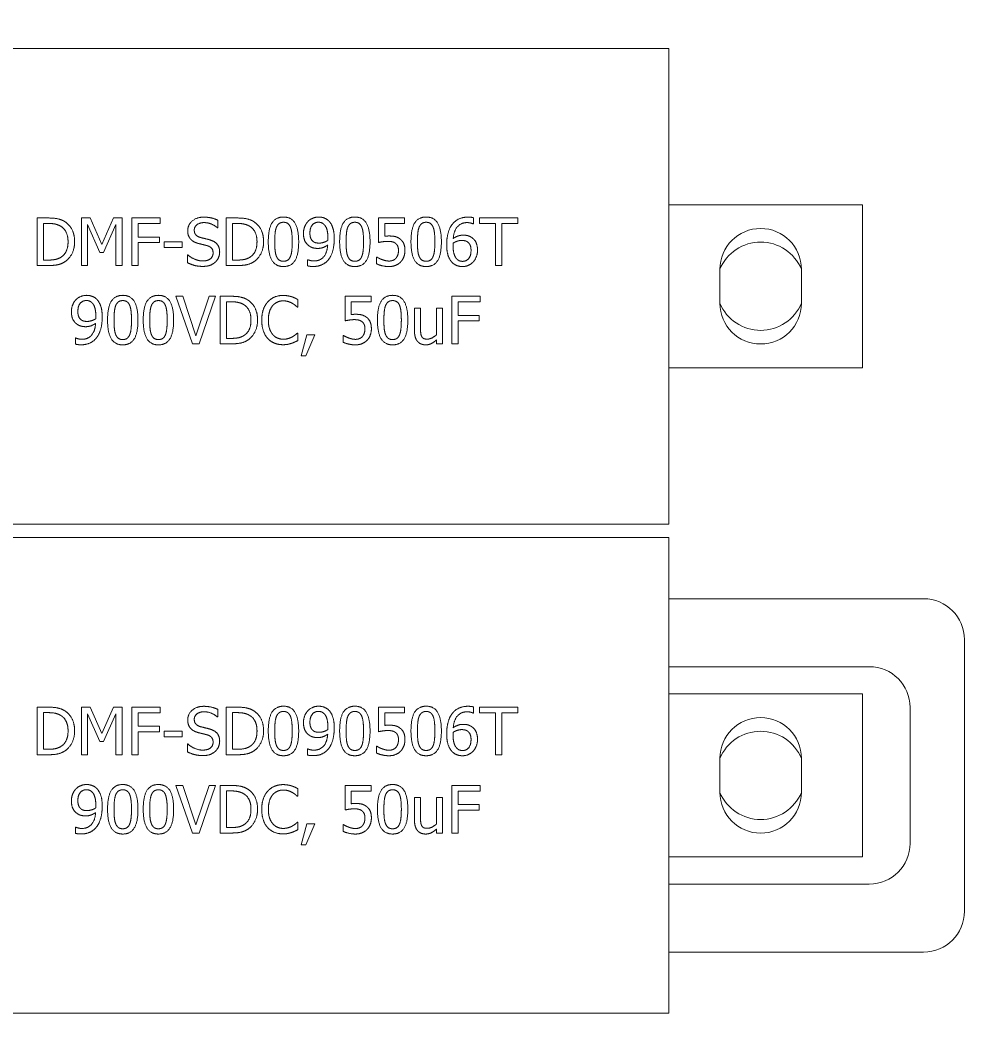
# Model space of a CAD drawing. Header units: millimetres. Extents: x 0 to 5940, y 0 to 4200.
# Drawn here: x 3413.1 to 3483.2, y 3011.5 to 3085.1 of the extents above; entities that cross this region are included whole.
import ezdxf

# ---------------------------------------------------------------- set-up
doc = ezdxf.new("R2010")
doc.units = ezdxf.units.MM
doc.header["$LTSCALE"] = 10
doc.layers.add('가시적인 것(ISO)', color=3, linetype='Continuous', lineweight=5, true_color=0x00ff00)
doc.layers.add('해치(ISO)', color=7, linetype='Continuous', lineweight=5)

msp = doc.modelspace()

# ---------------------------------------------------------------- hatches: boundary and pattern name
at = {"layer": '해치(ISO)'}
h = msp.add_hatch(dxfattribs=at)
h.set_pattern_fill('ANSI31', color=256, scale=254, angle=75.00018, style=0)
h.set_pattern_definition([(120.0002, (0, 0), (-27.49626, -15.87508), [])])
edge = h.paths.add_edge_path()
edge.add_line((3698.305, 3517.714), (3725.805, 3517.714))
edge.add_ellipse((3725.805, 3513.214), major_axis=(0, 4.5), ratio=1, start_angle=270, end_angle=360, ccw=False)
edge.add_line((3730.305, 3513.214), (3730.305, 3485.714))
edge.add_ellipse((3733.305, 3485.714), major_axis=(-3, 0), ratio=1, start_angle=0, end_angle=90)
edge.add_line((3733.305, 3482.714), (3735.305, 3482.714))
edge.add_line((3735.305, 3482.714), (3735.305, 3522.714))
edge.add_line((3735.305, 3522.714), (3695.305, 3522.714))
edge.add_line((3695.305, 3522.714), (3695.305, 3520.714))
edge.add_ellipse((3698.305, 3520.714), major_axis=(-3, 0), ratio=1, start_angle=0, end_angle=90)
edge = h.paths.add_edge_path()
edge.add_line((2939.905, 3482.714), (2941.905, 3482.714))
edge.add_ellipse((2941.905, 3485.714), major_axis=(0, -3), ratio=1, start_angle=0, end_angle=90)
edge.add_line((2944.905, 3485.714), (2944.905, 3513.214))
edge.add_ellipse((2949.405, 3513.214), major_axis=(-4.5, 0), ratio=1, start_angle=270, end_angle=360, ccw=False)
edge.add_line((2949.405, 3517.714), (2976.905, 3517.714))
edge.add_ellipse((2976.905, 3520.714), major_axis=(0, -3), ratio=1, start_angle=0, end_angle=90)
edge.add_line((2979.905, 3520.714), (2979.905, 3522.714))
edge.add_line((2979.905, 3522.714), (2939.905, 3522.714))
edge.add_line((2939.905, 3522.714), (2939.905, 3482.714))
edge = h.paths.add_edge_path()
edge.add_line((2939.905, 2817.314), (2939.905, 2777.314))
edge.add_line((2939.905, 2777.314), (2979.905, 2777.314))
edge.add_line((2979.905, 2777.314), (2979.905, 2779.314))
edge.add_ellipse((2976.905, 2779.314), major_axis=(3, 0), ratio=1, start_angle=0, end_angle=90)
edge.add_line((2976.905, 2782.314), (2949.143, 2782.314))
edge.add_ellipse((2949.143, 2786.814), major_axis=(0, -4.5), ratio=1, start_angle=269.50889, end_angle=360, ccw=False)
edge.add_line((2944.644, 2786.853), (2944.879, 2814.289))
edge.add_ellipse((2941.879, 2814.314), major_axis=(3, -0.026), ratio=1, start_angle=0, end_angle=90.49111)
edge.add_line((2941.879, 2817.314), (2939.905, 2817.314))
edge = h.paths.add_edge_path()
edge.add_line((3730.331, 2814.289), (3730.566, 2786.853))
edge.add_ellipse((3726.066, 2786.814), major_axis=(4.5, 0.039), ratio=1, start_angle=269.50889, end_angle=360, ccw=False)
edge.add_line((3726.066, 2782.314), (3698.305, 2782.314))
edge.add_ellipse((3698.305, 2779.314), major_axis=(0, 3), ratio=1, start_angle=0, end_angle=90)
edge.add_line((3695.305, 2779.314), (3695.305, 2777.314))
edge.add_line((3695.305, 2777.314), (3735.305, 2777.314))
edge.add_line((3735.305, 2777.314), (3735.305, 2817.314))
edge.add_line((3735.305, 2817.314), (3733.331, 2817.314))
edge.add_ellipse((3733.331, 2814.314), major_axis=(0, 3), ratio=1, start_angle=0, end_angle=90.49111)

# ---------------------------------------------------------------- linework, layer by layer
at = {"layer": '가시적인 것(ISO)'}
for p, q in [((3460.855, 3083.014), (3403.355, 3083.014)), ((3460.855, 3048.014), (3460.855, 3083.014)), ((3460.855, 3071.514), (3475.105, 3071.514)), ((3475.105, 3059.514), (3475.105, 3071.514)), ((3414.336, 3070.536), (3415.133, 3070.536)), ((3414.336, 3067.036), (3414.336, 3070.536)), ((3417.601, 3070.536), (3418.236, 3070.536)), ((3417.601, 3067.036), (3417.601, 3070.536)), ((3418.236, 3070.536), (3419.11, 3068.588)), ((3419.11, 3068.588), (3419.955, 3070.536)), ((3419.955, 3070.536), (3420.601, 3070.536)), ((3420.601, 3070.536), (3420.601, 3067.036)), ((3421.311, 3070.536), (3423.404, 3070.536)), ((3421.311, 3067.036), (3421.311, 3070.536)), ((3423.404, 3070.536), (3423.404, 3070.122)), ((3427.638, 3070.372), (3427.638, 3069.816)), ((3428.248, 3070.536), (3429.045, 3070.536)), ((3428.248, 3067.036), (3428.248, 3070.536)), ((3439.474, 3070.536), (3441.394, 3070.536)), ((3439.474, 3068.732), (3439.474, 3070.536)), ((3441.394, 3070.536), (3441.394, 3070.125)), ((3446.454, 3070.553), (3446.454, 3070.102)), ((3446.914, 3070.536), (3449.727, 3070.536)), ((3446.914, 3070.122), (3446.914, 3070.536)), ((3449.727, 3070.536), (3449.727, 3070.122)), ((3415.156, 3070.133), (3414.801, 3070.133)), ((3414.801, 3070.133), (3414.801, 3067.439)), ((3418.035, 3070.051), (3418.035, 3067.036)), ((3418.939, 3068.001), (3418.035, 3070.051)), ((3420.136, 3070.051), (3419.223, 3068.001)), ((3420.136, 3067.036), (3420.136, 3070.051)), ((3421.776, 3070.122), (3421.776, 3069.135)), ((3423.404, 3070.122), (3421.776, 3070.122)), ((3427.638, 3069.816), (3427.604, 3069.816)), ((3429.068, 3070.133), (3428.713, 3070.133)), ((3428.713, 3070.133), (3428.713, 3067.439)), ((3439.925, 3070.125), (3439.925, 3069.192)), ((3441.394, 3070.125), (3439.925, 3070.125)), ((3446.454, 3070.102), (3446.435, 3070.102)), ((3448.088, 3070.122), (3446.914, 3070.122)), ((3448.088, 3067.036), (3448.088, 3070.122)), ((3448.553, 3070.122), (3448.553, 3067.036)), ((3449.727, 3070.122), (3448.553, 3070.122)), ((3421.776, 3069.135), (3423.336, 3069.135)), ((3423.336, 3069.135), (3423.336, 3068.721)), ((3421.776, 3068.721), (3421.776, 3067.036)), ((3423.336, 3068.721), (3421.776, 3068.721)), ((3423.679, 3068.78), (3425.003, 3068.78)), ((3423.679, 3068.355), (3423.679, 3068.78)), ((3425.003, 3068.355), (3423.679, 3068.355)), ((3425.003, 3068.78), (3425.003, 3068.355)), ((3414.801, 3067.439), (3415.156, 3067.439)), ((3419.223, 3068.001), (3418.939, 3068.001)), ((3425.395, 3067.83), (3425.429, 3067.83)), ((3425.395, 3067.246), (3425.395, 3067.83)), ((3428.713, 3067.439), (3429.068, 3067.439)), ((3434.247, 3067.467), (3434.27, 3067.467)), ((3434.247, 3067.016), (3434.247, 3067.467)), ((3439.33, 3067.657), (3439.364, 3067.657)), ((3439.33, 3067.161), (3439.33, 3067.657)), ((3415.142, 3067.036), (3414.336, 3067.036)), ((3418.035, 3067.036), (3417.601, 3067.036)), ((3420.601, 3067.036), (3420.136, 3067.036)), ((3421.776, 3067.036), (3421.311, 3067.036)), ((3429.054, 3067.036), (3428.248, 3067.036)), ((3448.553, 3067.036), (3448.088, 3067.036)), ((3464.605, 3064.264), (3464.605, 3066.764)), ((3470.605, 3066.764), (3470.605, 3064.264)), ((3424.558, 3064.774), (3425.057, 3064.774)), ((3425.764, 3061.274), (3424.558, 3064.774)), ((3425.057, 3064.774), (3426.027, 3061.866)), ((3426.027, 3061.866), (3426.997, 3064.774)), ((3427.471, 3064.774), (3426.266, 3061.274)), ((3426.997, 3064.774), (3427.471, 3064.774)), ((3427.806, 3064.774), (3428.603, 3064.774)), ((3427.806, 3061.274), (3427.806, 3064.774)), ((3428.625, 3064.371), (3428.271, 3064.371)), ((3428.271, 3064.371), (3428.271, 3061.676)), ((3433.526, 3064.541), (3433.526, 3063.979)), ((3437.004, 3064.774), (3438.924, 3064.774)), ((3437.004, 3062.97), (3437.004, 3064.774)), ((3438.924, 3064.774), (3438.924, 3064.362)), ((3444.858, 3064.774), (3446.951, 3064.774)), ((3444.858, 3061.274), (3444.858, 3064.774)), ((3446.951, 3064.774), (3446.951, 3064.359)), ((3433.526, 3063.979), (3433.49, 3063.979)), ((3437.455, 3064.362), (3437.455, 3063.429)), ((3438.924, 3064.362), (3437.455, 3064.362)), ((3442.12, 3063.9), (3442.563, 3063.9)), ((3442.12, 3062.195), (3442.12, 3063.9)), ((3442.563, 3063.9), (3442.563, 3062.402)), ((3443.74, 3063.9), (3444.182, 3063.9)), ((3443.74, 3061.937), (3443.74, 3063.9)), ((3444.182, 3063.9), (3444.182, 3061.274)), ((3445.323, 3064.359), (3445.323, 3063.372)), ((3446.951, 3064.359), (3445.323, 3064.359)), ((3445.323, 3063.372), (3446.883, 3063.372)), ((3445.323, 3062.958), (3445.323, 3061.274)), ((3446.883, 3062.958), (3445.323, 3062.958)), ((3446.883, 3063.372), (3446.883, 3062.958)), ((3417.161, 3061.705), (3417.184, 3061.705)), ((3417.161, 3061.254), (3417.161, 3061.705)), ((3428.271, 3061.676), (3428.625, 3061.676)), ((3433.492, 3062.068), (3433.526, 3062.068)), ((3433.526, 3062.068), (3433.526, 3061.512)), ((3433.779, 3060.403), (3434.193, 3061.943)), ((3434.78, 3061.943), (3434.122, 3060.403)), ((3434.193, 3061.943), (3434.78, 3061.943)), ((3436.859, 3061.895), (3436.893, 3061.895)), ((3436.859, 3061.398), (3436.859, 3061.895)), ((3443.74, 3061.274), (3443.74, 3061.563)), ((3426.266, 3061.274), (3425.764, 3061.274)), ((3428.611, 3061.274), (3427.806, 3061.274)), ((3444.182, 3061.274), (3443.74, 3061.274)), ((3445.323, 3061.274), (3444.858, 3061.274)), ((3434.122, 3060.403), (3433.779, 3060.403)), ((3475.105, 3059.514), (3460.855, 3059.514)), ((3403.355, 3048.014), (3460.855, 3048.014)), ((3460.855, 3047.014), (3403.355, 3047.014)), ((3460.855, 3012.014), (3460.855, 3047.014)), ((3460.855, 3042.514), (3479.605, 3042.514)), ((3482.605, 3039.514), (3482.605, 3019.514)), ((3460.855, 3037.514), (3475.605, 3037.514)), ((3460.855, 3035.514), (3475.105, 3035.514)), ((3475.105, 3023.514), (3475.105, 3035.514)), ((3414.336, 3034.536), (3415.133, 3034.536)), ((3414.336, 3031.036), (3414.336, 3034.536)), ((3417.601, 3034.536), (3418.236, 3034.536)), ((3417.601, 3031.036), (3417.601, 3034.536)), ((3418.236, 3034.536), (3419.11, 3032.588)), ((3419.11, 3032.588), (3419.955, 3034.536)), ((3419.955, 3034.536), (3420.601, 3034.536)), ((3420.601, 3034.536), (3420.601, 3031.036)), ((3421.311, 3034.536), (3423.404, 3034.536)), ((3421.311, 3031.036), (3421.311, 3034.536)), ((3423.404, 3034.536), (3423.404, 3034.122)), ((3427.638, 3034.372), (3427.638, 3033.816)), ((3428.248, 3034.536), (3429.045, 3034.536)), ((3428.248, 3031.036), (3428.248, 3034.536)), ((3439.474, 3034.536), (3441.394, 3034.536)), ((3439.474, 3032.732), (3439.474, 3034.536)), ((3441.394, 3034.536), (3441.394, 3034.125)), ((3446.454, 3034.553), (3446.454, 3034.102)), ((3446.914, 3034.536), (3449.727, 3034.536)), ((3446.914, 3034.122), (3446.914, 3034.536)), ((3449.727, 3034.536), (3449.727, 3034.122)), ((3478.605, 3034.514), (3478.605, 3024.514)), ((3415.156, 3034.133), (3414.801, 3034.133)), ((3414.801, 3034.133), (3414.801, 3031.439)), ((3418.035, 3034.051), (3418.035, 3031.036)), ((3418.939, 3032.001), (3418.035, 3034.051)), ((3420.136, 3034.051), (3419.223, 3032.001)), ((3420.136, 3031.036), (3420.136, 3034.051)), ((3421.776, 3034.122), (3421.776, 3033.135)), ((3423.404, 3034.122), (3421.776, 3034.122)), ((3427.638, 3033.816), (3427.604, 3033.816)), ((3429.068, 3034.133), (3428.713, 3034.133)), ((3428.713, 3034.133), (3428.713, 3031.439)), ((3439.925, 3034.125), (3439.925, 3033.192)), ((3441.394, 3034.125), (3439.925, 3034.125)), ((3446.454, 3034.102), (3446.435, 3034.102)), ((3448.088, 3034.122), (3446.914, 3034.122)), ((3448.088, 3031.036), (3448.088, 3034.122)), ((3448.553, 3034.122), (3448.553, 3031.036)), ((3449.727, 3034.122), (3448.553, 3034.122)), ((3421.776, 3033.135), (3423.336, 3033.135)), ((3423.336, 3033.135), (3423.336, 3032.721)), ((3423.679, 3032.78), (3425.003, 3032.78)), ((3423.679, 3032.355), (3423.679, 3032.78)), ((3425.003, 3032.78), (3425.003, 3032.355)), ((3419.223, 3032.001), (3418.939, 3032.001)), ((3421.776, 3032.721), (3421.776, 3031.036)), ((3423.336, 3032.721), (3421.776, 3032.721)), ((3425.003, 3032.355), (3423.679, 3032.355)), ((3414.801, 3031.439), (3415.156, 3031.439)), ((3425.395, 3031.83), (3425.429, 3031.83)), ((3425.395, 3031.246), (3425.395, 3031.83)), ((3428.713, 3031.439), (3429.068, 3031.439)), ((3434.247, 3031.467), (3434.27, 3031.467)), ((3434.247, 3031.016), (3434.247, 3031.467)), ((3439.33, 3031.657), (3439.364, 3031.657)), ((3439.33, 3031.161), (3439.33, 3031.657)), ((3415.142, 3031.036), (3414.336, 3031.036)), ((3418.035, 3031.036), (3417.601, 3031.036)), ((3420.601, 3031.036), (3420.136, 3031.036)), ((3421.776, 3031.036), (3421.311, 3031.036)), ((3429.054, 3031.036), (3428.248, 3031.036)), ((3448.553, 3031.036), (3448.088, 3031.036)), ((3464.605, 3028.264), (3464.605, 3030.764)), ((3470.605, 3030.764), (3470.605, 3028.264)), ((3424.558, 3028.774), (3425.057, 3028.774)), ((3425.764, 3025.274), (3424.558, 3028.774)), ((3425.057, 3028.774), (3426.027, 3025.866)), ((3426.027, 3025.866), (3426.997, 3028.774)), ((3427.471, 3028.774), (3426.266, 3025.274)), ((3426.997, 3028.774), (3427.471, 3028.774)), ((3427.806, 3028.774), (3428.603, 3028.774)), ((3427.806, 3025.274), (3427.806, 3028.774)), ((3428.625, 3028.371), (3428.271, 3028.371)), ((3428.271, 3028.371), (3428.271, 3025.676)), ((3433.526, 3028.541), (3433.526, 3027.979)), ((3437.004, 3028.774), (3438.924, 3028.774)), ((3437.004, 3026.97), (3437.004, 3028.774)), ((3437.455, 3028.362), (3437.455, 3027.429)), ((3438.924, 3028.362), (3437.455, 3028.362)), ((3438.924, 3028.774), (3438.924, 3028.362)), ((3444.858, 3028.774), (3446.951, 3028.774)), ((3444.858, 3025.274), (3444.858, 3028.774)), ((3445.323, 3028.359), (3445.323, 3027.372)), ((3446.951, 3028.359), (3445.323, 3028.359)), ((3446.951, 3028.774), (3446.951, 3028.359)), ((3433.526, 3027.979), (3433.49, 3027.979)), ((3442.12, 3027.9), (3442.563, 3027.9)), ((3442.12, 3026.195), (3442.12, 3027.9)), ((3442.563, 3027.9), (3442.563, 3026.402)), ((3443.74, 3027.9), (3444.182, 3027.9)), ((3443.74, 3025.937), (3443.74, 3027.9)), ((3444.182, 3027.9), (3444.182, 3025.274)), ((3445.323, 3027.372), (3446.883, 3027.372)), ((3445.323, 3026.958), (3445.323, 3025.274)), ((3446.883, 3026.958), (3445.323, 3026.958)), ((3446.883, 3027.372), (3446.883, 3026.958)), ((3417.161, 3025.705), (3417.184, 3025.705)), ((3417.161, 3025.254), (3417.161, 3025.705)), ((3428.271, 3025.676), (3428.625, 3025.676)), ((3433.492, 3026.068), (3433.526, 3026.068)), ((3433.526, 3026.068), (3433.526, 3025.512)), ((3433.779, 3024.403), (3434.193, 3025.943)), ((3434.78, 3025.943), (3434.122, 3024.403)), ((3434.193, 3025.943), (3434.78, 3025.943)), ((3436.859, 3025.895), (3436.893, 3025.895)), ((3436.859, 3025.398), (3436.859, 3025.895)), ((3443.74, 3025.274), (3443.74, 3025.563)), ((3426.266, 3025.274), (3425.764, 3025.274)), ((3428.611, 3025.274), (3427.806, 3025.274)), ((3444.182, 3025.274), (3443.74, 3025.274)), ((3445.323, 3025.274), (3444.858, 3025.274)), ((3434.122, 3024.403), (3433.779, 3024.403)), ((3475.105, 3023.514), (3460.855, 3023.514)), ((3475.605, 3021.514), (3460.855, 3021.514)), ((3479.605, 3016.514), (3460.855, 3016.514)), ((3403.355, 3012.014), (3460.855, 3012.014))]:
    msp.add_line(p, q, dxfattribs=at)
for centre, radius, start, end in [((3467.605, 3066.764), 3, 0, 180), ((3467.605, 3065.514), 3.25, 22.61986, 157.38014), ((3467.605, 3065.514), 3.25, 202.61986, 337.38014), ((3467.605, 3064.264), 3, 180, 0), ((3479.605, 3039.514), 3, 0, 90), ((3475.605, 3034.514), 3, 0, 90), ((3467.605, 3030.764), 3, 0, 180), ((3467.605, 3029.514), 3.25, 22.61986, 157.38014), ((3467.605, 3029.514), 3.25, 202.61986, 337.38014), ((3467.605, 3028.264), 3, 180, 0), ((3475.605, 3024.514), 3, 270, 0), ((3479.605, 3019.514), 3, 270, 0)]:
    msp.add_arc(centre, radius, start, end, dxfattribs=at)
for points in [[(3415.133, 3070.536), (3415.627, 3070.536), (3416.188, 3070.389), (3416.387, 3070.258)], [(3416.387, 3070.258), (3416.724, 3070.034), (3417.096, 3069.294), (3417.096, 3068.783)], [(3425.42, 3069.597), (3425.42, 3070.023), (3426.084, 3070.599), (3426.597, 3070.599)], [(3426.597, 3070.599), (3426.892, 3070.599), (3427.414, 3070.482), (3427.638, 3070.372)], [(3429.045, 3070.536), (3429.539, 3070.536), (3430.1, 3070.389), (3430.299, 3070.258)], [(3430.299, 3070.258), (3430.636, 3070.034), (3431.008, 3069.294), (3431.008, 3068.783)], [(3431.354, 3068.783), (3431.354, 3069.731), (3431.901, 3070.607), (3432.474, 3070.607)], [(3432.474, 3070.607), (3433.05, 3070.607), (3433.592, 3069.699), (3433.592, 3068.786)], [(3433.943, 3069.399), (3433.943, 3069.668), (3434.119, 3070.116), (3434.272, 3070.278)], [(3434.272, 3070.278), (3434.417, 3070.434), (3434.84, 3070.607), (3435.055, 3070.607)], [(3435.055, 3070.607), (3435.296, 3070.607), (3435.688, 3070.445), (3435.832, 3070.292)], [(3435.832, 3070.292), (3436.014, 3070.099), (3436.212, 3069.475), (3436.212, 3068.996)], [(3436.607, 3068.783), (3436.607, 3069.731), (3437.154, 3070.607), (3437.727, 3070.607)], [(3437.727, 3070.607), (3438.303, 3070.607), (3438.845, 3069.699), (3438.845, 3068.786)], [(3441.86, 3068.783), (3441.86, 3069.731), (3442.407, 3070.607), (3442.98, 3070.607)], [(3442.98, 3070.607), (3443.556, 3070.607), (3444.097, 3069.699), (3444.097, 3068.786)], [(3444.872, 3070.037), (3445.062, 3070.304), (3445.663, 3070.601), (3446.057, 3070.601)], [(3446.057, 3070.601), (3446.174, 3070.601), (3446.378, 3070.579), (3446.454, 3070.553)], [(3416.08, 3069.924), (3415.893, 3070.034), (3415.471, 3070.133), (3415.156, 3070.133)], [(3416.611, 3068.789), (3416.611, 3069.192), (3416.344, 3069.762), (3416.08, 3069.924)], [(3425.647, 3068.965), (3425.539, 3069.081), (3425.42, 3069.393), (3425.42, 3069.597)], [(3426.629, 3070.196), (3426.305, 3070.196), (3425.905, 3069.892), (3425.905, 3069.646)], [(3425.905, 3069.646), (3425.905, 3069.424), (3426.141, 3069.161), (3426.362, 3069.101)], [(3427.604, 3069.816), (3427.437, 3069.969), (3426.915, 3070.196), (3426.629, 3070.196)], [(3429.992, 3069.924), (3429.805, 3070.034), (3429.383, 3070.133), (3429.068, 3070.133)], [(3430.523, 3068.789), (3430.523, 3069.192), (3430.256, 3069.762), (3429.992, 3069.924)], [(3431.952, 3069.85), (3431.881, 3069.671), (3431.83, 3069.127), (3431.83, 3068.783)], [(3432.474, 3070.219), (3432.279, 3070.219), (3432.026, 3070.034), (3431.952, 3069.85)], [(3432.988, 3069.855), (3432.917, 3070.034), (3432.67, 3070.219), (3432.474, 3070.219)], [(3433.115, 3068.786), (3433.115, 3069.146), (3433.058, 3069.677), (3432.988, 3069.855)], [(3435.052, 3070.224), (3434.763, 3070.224), (3434.42, 3069.81), (3434.42, 3069.419)], [(3435.492, 3070.026), (3435.39, 3070.139), (3435.177, 3070.224), (3435.052, 3070.224)], [(3435.739, 3069.101), (3435.739, 3069.456), (3435.608, 3069.904), (3435.492, 3070.026)], [(3437.205, 3069.85), (3437.134, 3069.671), (3437.083, 3069.127), (3437.083, 3068.783)], [(3437.727, 3070.219), (3437.531, 3070.219), (3437.279, 3070.034), (3437.205, 3069.85)], [(3438.24, 3069.855), (3438.17, 3070.034), (3437.923, 3070.219), (3437.727, 3070.219)], [(3438.368, 3068.786), (3438.368, 3069.146), (3438.311, 3069.677), (3438.24, 3069.855)], [(3442.458, 3069.85), (3442.387, 3069.671), (3442.336, 3069.127), (3442.336, 3068.783)], [(3442.98, 3070.219), (3442.784, 3070.219), (3442.532, 3070.034), (3442.458, 3069.85)], [(3443.493, 3069.855), (3443.422, 3070.034), (3443.176, 3070.219), (3442.98, 3070.219)], [(3443.621, 3068.786), (3443.621, 3069.146), (3443.564, 3069.677), (3443.493, 3069.855)], [(3444.489, 3068.573), (3444.489, 3069.03), (3444.676, 3069.765), (3444.872, 3070.037)], [(3445.995, 3070.196), (3445.558, 3070.196), (3445.022, 3069.606), (3444.971, 3069.027)], [(3446.435, 3070.102), (3446.369, 3070.136), (3446.131, 3070.196), (3445.995, 3070.196)], [(3416.123, 3067.671), (3416.367, 3067.836), (3416.611, 3068.381), (3416.611, 3068.789)], [(3417.096, 3068.783), (3417.096, 3068.304), (3416.707, 3067.533), (3416.381, 3067.317)], [(3426.226, 3068.656), (3426.044, 3068.704), (3425.758, 3068.849), (3425.647, 3068.965)], [(3426.362, 3069.101), (3426.509, 3069.061), (3426.938, 3068.959), (3427.08, 3068.917)], [(3427.08, 3068.917), (3427.44, 3068.806), (3427.774, 3068.361), (3427.774, 3068.035)], [(3430.035, 3067.671), (3430.279, 3067.836), (3430.523, 3068.381), (3430.523, 3068.789)], [(3431.008, 3068.783), (3431.008, 3068.304), (3430.619, 3067.533), (3430.293, 3067.317)], [(3432.474, 3066.962), (3431.896, 3066.962), (3431.354, 3067.862), (3431.354, 3068.783)], [(3431.83, 3068.783), (3431.83, 3068.415), (3431.876, 3067.921), (3431.949, 3067.728)], [(3433.592, 3068.786), (3433.592, 3067.845), (3433.044, 3066.962), (3432.474, 3066.962)], [(3432.99, 3067.72), (3433.058, 3067.893), (3433.115, 3068.426), (3433.115, 3068.786)], [(3434.323, 3068.505), (3434.136, 3068.65), (3433.943, 3069.09), (3433.943, 3069.399)], [(3434.42, 3069.419), (3434.42, 3069.197), (3434.533, 3068.911), (3434.658, 3068.809)], [(3434.658, 3068.809), (3434.749, 3068.735), (3434.973, 3068.687), (3435.103, 3068.687)], [(3435.103, 3068.687), (3435.254, 3068.687), (3435.6, 3068.792), (3435.73, 3068.88)], [(3435.73, 3068.88), (3435.733, 3068.914), (3435.739, 3069.03), (3435.739, 3069.101)], [(3436.212, 3068.996), (3436.212, 3068.562), (3436.017, 3067.785), (3435.827, 3067.527)], [(3437.727, 3066.962), (3437.148, 3066.962), (3436.607, 3067.862), (3436.607, 3068.783)], [(3437.083, 3068.783), (3437.083, 3068.415), (3437.129, 3067.921), (3437.202, 3067.728)], [(3438.845, 3068.786), (3438.845, 3067.845), (3438.297, 3066.962), (3437.727, 3066.962)], [(3438.243, 3067.72), (3438.311, 3067.893), (3438.368, 3068.426), (3438.368, 3068.786)], [(3440.166, 3068.817), (3439.973, 3068.817), (3439.59, 3068.758), (3439.474, 3068.732)], [(3439.925, 3069.192), (3440.01, 3069.203), (3440.175, 3069.212), (3440.243, 3069.212)], [(3440.739, 3068.656), (3440.64, 3068.744), (3440.345, 3068.817), (3440.166, 3068.817)], [(3440.243, 3069.212), (3440.512, 3069.212), (3440.884, 3069.124), (3441.054, 3068.993)], [(3441.054, 3068.993), (3441.227, 3068.863), (3441.414, 3068.466), (3441.414, 3068.148)], [(3442.98, 3066.962), (3442.401, 3066.962), (3441.86, 3067.862), (3441.86, 3068.783)], [(3442.336, 3068.783), (3442.336, 3068.415), (3442.381, 3067.921), (3442.455, 3067.728)], [(3444.097, 3068.786), (3444.097, 3067.845), (3443.55, 3066.962), (3442.98, 3066.962)], [(3443.496, 3067.72), (3443.564, 3067.893), (3443.621, 3068.426), (3443.621, 3068.786)], [(3444.971, 3069.027), (3445.138, 3069.144), (3445.49, 3069.271), (3445.7, 3069.271)], [(3445.595, 3068.883), (3445.43, 3068.883), (3445.121, 3068.783), (3444.971, 3068.69)], [(3446.043, 3068.761), (3445.949, 3068.834), (3445.717, 3068.883), (3445.595, 3068.883)], [(3445.7, 3069.271), (3445.904, 3069.271), (3446.21, 3069.189), (3446.378, 3069.064)], [(3446.378, 3069.064), (3446.571, 3068.919), (3446.758, 3068.471), (3446.758, 3068.171)], [(3426.858, 3068.497), (3426.697, 3068.542), (3426.427, 3068.605), (3426.226, 3068.656)], [(3427.289, 3067.961), (3427.289, 3068.171), (3427.082, 3068.432), (3426.858, 3068.497)], [(3434.999, 3068.298), (3434.806, 3068.298), (3434.485, 3068.383), (3434.323, 3068.505)], [(3434.706, 3067.374), (3435.166, 3067.374), (3435.691, 3067.981), (3435.727, 3068.542)], [(3435.727, 3068.542), (3435.54, 3068.415), (3435.2, 3068.298), (3434.999, 3068.298)], [(3440.938, 3068.151), (3440.938, 3068.338), (3440.836, 3068.576), (3440.739, 3068.656)], [(3440.759, 3067.581), (3440.847, 3067.686), (3440.938, 3067.964), (3440.938, 3068.151)], [(3441.414, 3068.148), (3441.414, 3067.896), (3441.253, 3067.464), (3441.105, 3067.306)], [(3444.875, 3067.28), (3444.693, 3067.47), (3444.489, 3068.108), (3444.489, 3068.573)], [(3444.971, 3068.69), (3444.968, 3068.639), (3444.962, 3068.542), (3444.962, 3068.469)], [(3444.962, 3068.469), (3444.962, 3068.105), (3445.104, 3067.66), (3445.212, 3067.544)], [(3445.649, 3067.345), (3445.932, 3067.345), (3446.281, 3067.748), (3446.281, 3068.151)], [(3446.281, 3068.151), (3446.281, 3068.366), (3446.168, 3068.659), (3446.043, 3068.761)], [(3446.758, 3068.171), (3446.758, 3067.901), (3446.579, 3067.445), (3446.429, 3067.291)], [(3416.381, 3067.317), (3416.114, 3067.15), (3415.567, 3067.036), (3415.142, 3067.036)], [(3415.156, 3067.439), (3415.465, 3067.439), (3415.933, 3067.538), (3416.123, 3067.671)], [(3425.429, 3067.83), (3425.659, 3067.615), (3426.24, 3067.377), (3426.509, 3067.377)], [(3426.509, 3067.377), (3426.895, 3067.377), (3427.289, 3067.697), (3427.289, 3067.961)], [(3427.774, 3068.035), (3427.774, 3067.827), (3427.607, 3067.43), (3427.457, 3067.291)], [(3430.293, 3067.317), (3430.026, 3067.15), (3429.479, 3067.036), (3429.054, 3067.036)], [(3429.068, 3067.439), (3429.377, 3067.439), (3429.845, 3067.538), (3430.035, 3067.671)], [(3431.949, 3067.728), (3432.018, 3067.547), (3432.27, 3067.351), (3432.474, 3067.351)], [(3432.474, 3067.351), (3432.667, 3067.351), (3432.92, 3067.535), (3432.99, 3067.72)], [(3434.27, 3067.467), (3434.329, 3067.433), (3434.579, 3067.374), (3434.706, 3067.374)], [(3435.827, 3067.527), (3435.625, 3067.255), (3435.058, 3066.968), (3434.644, 3066.968)], [(3437.202, 3067.728), (3437.27, 3067.547), (3437.523, 3067.351), (3437.727, 3067.351)], [(3437.727, 3067.351), (3437.92, 3067.351), (3438.172, 3067.535), (3438.243, 3067.72)], [(3439.364, 3067.657), (3439.417, 3067.618), (3439.619, 3067.516), (3439.741, 3067.47)], [(3439.741, 3067.47), (3439.88, 3067.422), (3440.11, 3067.368), (3440.254, 3067.368)], [(3440.254, 3067.368), (3440.396, 3067.368), (3440.663, 3067.47), (3440.759, 3067.581)], [(3442.455, 3067.728), (3442.523, 3067.547), (3442.776, 3067.351), (3442.98, 3067.351)], [(3442.98, 3067.351), (3443.173, 3067.351), (3443.425, 3067.535), (3443.496, 3067.72)], [(3445.212, 3067.544), (3445.311, 3067.433), (3445.527, 3067.345), (3445.649, 3067.345)], [(3426.543, 3066.974), (3426.163, 3066.974), (3425.63, 3067.133), (3425.395, 3067.246)], [(3427.457, 3067.291), (3427.289, 3067.138), (3426.864, 3066.974), (3426.543, 3066.974)], [(3434.644, 3066.968), (3434.55, 3066.968), (3434.338, 3066.988), (3434.247, 3067.016)], [(3440.246, 3066.962), (3439.996, 3066.962), (3439.508, 3067.073), (3439.33, 3067.161)], [(3441.105, 3067.306), (3440.958, 3067.147), (3440.518, 3066.962), (3440.246, 3066.962)], [(3445.646, 3066.962), (3445.411, 3066.962), (3445.022, 3067.121), (3444.875, 3067.28)], [(3446.429, 3067.291), (3446.273, 3067.13), (3445.881, 3066.962), (3445.646, 3066.962)], [(3416.858, 3063.636), (3416.858, 3063.906), (3417.033, 3064.354), (3417.187, 3064.515)], [(3417.187, 3064.515), (3417.331, 3064.671), (3417.754, 3064.844), (3417.969, 3064.844)], [(3417.967, 3064.462), (3417.677, 3064.462), (3417.334, 3064.047), (3417.334, 3063.656)], [(3418.406, 3064.263), (3418.304, 3064.376), (3418.091, 3064.462), (3417.967, 3064.462)], [(3417.969, 3064.844), (3418.21, 3064.844), (3418.602, 3064.683), (3418.746, 3064.53)], [(3418.746, 3064.53), (3418.928, 3064.337), (3419.127, 3063.713), (3419.127, 3063.233)], [(3419.521, 3063.021), (3419.521, 3063.968), (3420.068, 3064.844), (3420.641, 3064.844)], [(3420.641, 3064.456), (3420.445, 3064.456), (3420.193, 3064.271), (3420.119, 3064.087)], [(3420.641, 3064.844), (3421.217, 3064.844), (3421.759, 3063.937), (3421.759, 3063.024)], [(3421.155, 3064.093), (3421.084, 3064.271), (3420.837, 3064.456), (3420.641, 3064.456)], [(3422.147, 3063.021), (3422.147, 3063.968), (3422.695, 3064.844), (3423.268, 3064.844)], [(3423.268, 3064.456), (3423.072, 3064.456), (3422.819, 3064.271), (3422.746, 3064.087)], [(3423.268, 3064.844), (3423.843, 3064.844), (3424.385, 3063.937), (3424.385, 3063.024)], [(3423.781, 3064.093), (3423.71, 3064.271), (3423.463, 3064.456), (3423.268, 3064.456)], [(3428.603, 3064.774), (3429.096, 3064.774), (3429.658, 3064.626), (3429.856, 3064.496)], [(3429.55, 3064.161), (3429.363, 3064.271), (3428.94, 3064.371), (3428.625, 3064.371)], [(3429.856, 3064.496), (3430.194, 3064.271), (3430.565, 3063.531), (3430.565, 3063.021)], [(3431.308, 3064.354), (3431.518, 3064.589), (3432.091, 3064.836), (3432.446, 3064.836)], [(3432.443, 3064.439), (3432.219, 3064.439), (3431.819, 3064.254), (3431.669, 3064.079)], [(3433.095, 3064.271), (3432.962, 3064.345), (3432.647, 3064.439), (3432.443, 3064.439)], [(3432.446, 3064.836), (3432.622, 3064.836), (3432.931, 3064.785), (3433.061, 3064.745)], [(3433.061, 3064.745), (3433.175, 3064.708), (3433.41, 3064.603), (3433.526, 3064.541)], [(3439.389, 3063.021), (3439.389, 3063.968), (3439.937, 3064.844), (3440.509, 3064.844)], [(3440.509, 3064.456), (3440.314, 3064.456), (3440.061, 3064.271), (3439.988, 3064.087)], [(3440.509, 3064.844), (3441.085, 3064.844), (3441.627, 3063.937), (3441.627, 3063.024)], [(3441.023, 3064.093), (3440.952, 3064.271), (3440.705, 3064.456), (3440.509, 3064.456)], [(3417.238, 3062.743), (3417.05, 3062.887), (3416.858, 3063.327), (3416.858, 3063.636)], [(3417.334, 3063.656), (3417.334, 3063.435), (3417.447, 3063.148), (3417.572, 3063.046)], [(3418.653, 3063.338), (3418.653, 3063.693), (3418.522, 3064.141), (3418.406, 3064.263)], [(3420.119, 3064.087), (3420.048, 3063.908), (3419.997, 3063.364), (3419.997, 3063.021)], [(3421.282, 3063.024), (3421.282, 3063.384), (3421.225, 3063.914), (3421.155, 3064.093)], [(3422.746, 3064.087), (3422.675, 3063.908), (3422.624, 3063.364), (3422.624, 3063.021)], [(3423.909, 3063.024), (3423.909, 3063.384), (3423.852, 3063.914), (3423.781, 3064.093)], [(3430.08, 3063.026), (3430.08, 3063.429), (3429.814, 3063.999), (3429.55, 3064.161)], [(3430.872, 3063.021), (3430.872, 3063.46), (3431.096, 3064.113), (3431.308, 3064.354)], [(3431.669, 3064.079), (3431.521, 3063.9), (3431.357, 3063.358), (3431.357, 3063.021)], [(3433.49, 3063.979), (3433.427, 3064.036), (3433.234, 3064.195), (3433.095, 3064.271)], [(3439.988, 3064.087), (3439.917, 3063.908), (3439.866, 3063.364), (3439.866, 3063.021)], [(3441.15, 3063.024), (3441.15, 3063.384), (3441.094, 3063.914), (3441.023, 3064.093)], [(3417.572, 3063.046), (3417.663, 3062.972), (3417.887, 3062.924), (3418.018, 3062.924)], [(3418.018, 3062.924), (3418.168, 3062.924), (3418.514, 3063.029), (3418.644, 3063.117)], [(3418.644, 3063.117), (3418.647, 3063.151), (3418.653, 3063.267), (3418.653, 3063.338)], [(3419.127, 3063.233), (3419.127, 3062.799), (3418.931, 3062.022), (3418.741, 3061.764)], [(3420.641, 3061.2), (3420.063, 3061.2), (3419.521, 3062.099), (3419.521, 3063.021)], [(3419.997, 3063.021), (3419.997, 3062.652), (3420.043, 3062.158), (3420.116, 3061.966)], [(3421.759, 3063.024), (3421.759, 3062.082), (3421.211, 3061.2), (3420.641, 3061.2)], [(3421.157, 3061.957), (3421.225, 3062.13), (3421.282, 3062.663), (3421.282, 3063.024)], [(3423.268, 3061.2), (3422.689, 3061.2), (3422.147, 3062.099), (3422.147, 3063.021)], [(3422.624, 3063.021), (3422.624, 3062.652), (3422.669, 3062.158), (3422.743, 3061.966)], [(3424.385, 3063.024), (3424.385, 3062.082), (3423.838, 3061.2), (3423.268, 3061.2)], [(3423.784, 3061.957), (3423.852, 3062.13), (3423.909, 3062.663), (3423.909, 3063.024)], [(3429.593, 3061.909), (3429.836, 3062.073), (3430.08, 3062.618), (3430.08, 3063.026)], [(3430.565, 3063.021), (3430.565, 3062.541), (3430.177, 3061.77), (3429.851, 3061.554)], [(3431.311, 3061.671), (3431.101, 3061.897), (3430.872, 3062.578), (3430.872, 3063.021)], [(3431.357, 3063.021), (3431.357, 3062.66), (3431.53, 3062.141), (3431.68, 3061.963)], [(3437.696, 3063.055), (3437.503, 3063.055), (3437.12, 3062.995), (3437.004, 3062.97)], [(3437.455, 3063.429), (3437.54, 3063.44), (3437.704, 3063.449), (3437.772, 3063.449)], [(3438.269, 3062.893), (3438.17, 3062.981), (3437.875, 3063.055), (3437.696, 3063.055)], [(3437.772, 3063.449), (3438.042, 3063.449), (3438.413, 3063.361), (3438.584, 3063.231)], [(3438.584, 3063.231), (3438.757, 3063.1), (3438.944, 3062.703), (3438.944, 3062.385)], [(3440.509, 3061.2), (3439.931, 3061.2), (3439.389, 3062.099), (3439.389, 3063.021)], [(3439.866, 3063.021), (3439.866, 3062.652), (3439.911, 3062.158), (3439.985, 3061.966)], [(3441.627, 3063.024), (3441.627, 3062.082), (3441.08, 3061.2), (3440.509, 3061.2)], [(3441.026, 3061.957), (3441.094, 3062.13), (3441.15, 3062.663), (3441.15, 3063.024)], [(3417.913, 3062.536), (3417.72, 3062.536), (3417.399, 3062.621), (3417.238, 3062.743)], [(3417.62, 3061.611), (3418.08, 3061.611), (3418.605, 3062.218), (3418.642, 3062.78)], [(3418.642, 3062.78), (3418.454, 3062.652), (3418.114, 3062.536), (3417.913, 3062.536)], [(3438.467, 3062.388), (3438.467, 3062.575), (3438.365, 3062.814), (3438.269, 3062.893)], [(3438.289, 3061.818), (3438.377, 3061.923), (3438.467, 3062.201), (3438.467, 3062.388)], [(3438.944, 3062.385), (3438.944, 3062.133), (3438.782, 3061.702), (3438.635, 3061.543)], [(3442.359, 3061.435), (3442.245, 3061.557), (3442.12, 3061.929), (3442.12, 3062.195)], [(3442.563, 3062.402), (3442.563, 3062.192), (3442.594, 3061.917), (3442.648, 3061.815)], [(3417.184, 3061.705), (3417.243, 3061.671), (3417.493, 3061.611), (3417.62, 3061.611)], [(3418.741, 3061.764), (3418.539, 3061.492), (3417.972, 3061.205), (3417.558, 3061.205)], [(3420.116, 3061.966), (3420.184, 3061.784), (3420.437, 3061.588), (3420.641, 3061.588)], [(3420.641, 3061.588), (3420.834, 3061.588), (3421.086, 3061.773), (3421.157, 3061.957)], [(3422.743, 3061.966), (3422.811, 3061.784), (3423.063, 3061.588), (3423.268, 3061.588)], [(3423.268, 3061.588), (3423.46, 3061.588), (3423.713, 3061.773), (3423.784, 3061.957)], [(3429.851, 3061.554), (3429.584, 3061.387), (3429.037, 3061.274), (3428.611, 3061.274)], [(3428.625, 3061.676), (3428.934, 3061.676), (3429.402, 3061.776), (3429.593, 3061.909)], [(3432.437, 3061.211), (3432.097, 3061.211), (3431.521, 3061.441), (3431.311, 3061.671)], [(3431.68, 3061.963), (3431.828, 3061.79), (3432.222, 3061.614), (3432.443, 3061.614)], [(3432.443, 3061.614), (3432.644, 3061.614), (3432.988, 3061.713), (3433.121, 3061.787)], [(3433.526, 3061.512), (3433.41, 3061.458), (3433.206, 3061.359), (3433.061, 3061.313)], [(3433.121, 3061.787), (3433.249, 3061.861), (3433.439, 3062.014), (3433.492, 3062.068)], [(3436.893, 3061.895), (3436.947, 3061.855), (3437.148, 3061.753), (3437.27, 3061.707)], [(3437.27, 3061.707), (3437.409, 3061.659), (3437.639, 3061.605), (3437.784, 3061.605)], [(3438.635, 3061.543), (3438.487, 3061.384), (3438.048, 3061.2), (3437.775, 3061.2)], [(3437.784, 3061.605), (3437.926, 3061.605), (3438.192, 3061.707), (3438.289, 3061.818)], [(3439.985, 3061.966), (3440.053, 3061.784), (3440.305, 3061.588), (3440.509, 3061.588)], [(3440.509, 3061.588), (3440.702, 3061.588), (3440.955, 3061.773), (3441.026, 3061.957)], [(3442.943, 3061.2), (3442.773, 3061.2), (3442.469, 3061.313), (3442.359, 3061.435)], [(3442.648, 3061.815), (3442.702, 3061.713), (3442.886, 3061.62), (3443.059, 3061.62)], [(3443.74, 3061.563), (3443.536, 3061.384), (3443.17, 3061.2), (3442.943, 3061.2)], [(3443.059, 3061.62), (3443.221, 3061.62), (3443.587, 3061.804), (3443.74, 3061.937)], [(3417.558, 3061.205), (3417.464, 3061.205), (3417.252, 3061.225), (3417.161, 3061.254)], [(3433.061, 3061.313), (3432.908, 3061.262), (3432.647, 3061.211), (3432.437, 3061.211)], [(3437.775, 3061.2), (3437.526, 3061.2), (3437.038, 3061.31), (3436.859, 3061.398)], [(3415.133, 3034.536), (3415.627, 3034.536), (3416.188, 3034.389), (3416.387, 3034.258)], [(3416.387, 3034.258), (3416.724, 3034.034), (3417.096, 3033.294), (3417.096, 3032.783)], [(3425.42, 3033.597), (3425.42, 3034.023), (3426.084, 3034.599), (3426.597, 3034.599)], [(3426.629, 3034.196), (3426.305, 3034.196), (3425.905, 3033.892), (3425.905, 3033.646)], [(3426.597, 3034.599), (3426.892, 3034.599), (3427.414, 3034.482), (3427.638, 3034.372)], [(3427.604, 3033.816), (3427.437, 3033.969), (3426.915, 3034.196), (3426.629, 3034.196)], [(3429.045, 3034.536), (3429.539, 3034.536), (3430.1, 3034.389), (3430.299, 3034.258)], [(3430.299, 3034.258), (3430.636, 3034.034), (3431.008, 3033.294), (3431.008, 3032.783)], [(3431.354, 3032.783), (3431.354, 3033.731), (3431.901, 3034.607), (3432.474, 3034.607)], [(3432.474, 3034.219), (3432.279, 3034.219), (3432.026, 3034.034), (3431.952, 3033.85)], [(3432.474, 3034.607), (3433.05, 3034.607), (3433.592, 3033.699), (3433.592, 3032.786)], [(3432.988, 3033.855), (3432.917, 3034.034), (3432.67, 3034.219), (3432.474, 3034.219)], [(3433.943, 3033.399), (3433.943, 3033.668), (3434.119, 3034.116), (3434.272, 3034.278)], [(3434.272, 3034.278), (3434.417, 3034.434), (3434.84, 3034.607), (3435.055, 3034.607)], [(3435.052, 3034.224), (3434.763, 3034.224), (3434.42, 3033.81), (3434.42, 3033.419)], [(3435.492, 3034.026), (3435.39, 3034.139), (3435.177, 3034.224), (3435.052, 3034.224)], [(3435.055, 3034.607), (3435.296, 3034.607), (3435.688, 3034.445), (3435.832, 3034.292)], [(3435.832, 3034.292), (3436.014, 3034.099), (3436.212, 3033.475), (3436.212, 3032.996)], [(3436.607, 3032.783), (3436.607, 3033.731), (3437.154, 3034.607), (3437.727, 3034.607)], [(3437.727, 3034.219), (3437.531, 3034.219), (3437.279, 3034.034), (3437.205, 3033.85)], [(3437.727, 3034.607), (3438.303, 3034.607), (3438.845, 3033.699), (3438.845, 3032.786)], [(3438.24, 3033.855), (3438.17, 3034.034), (3437.923, 3034.219), (3437.727, 3034.219)], [(3441.86, 3032.783), (3441.86, 3033.731), (3442.407, 3034.607), (3442.98, 3034.607)], [(3442.98, 3034.219), (3442.784, 3034.219), (3442.532, 3034.034), (3442.458, 3033.85)], [(3442.98, 3034.607), (3443.556, 3034.607), (3444.097, 3033.699), (3444.097, 3032.786)], [(3443.493, 3033.855), (3443.422, 3034.034), (3443.176, 3034.219), (3442.98, 3034.219)], [(3444.872, 3034.037), (3445.062, 3034.304), (3445.663, 3034.601), (3446.057, 3034.601)], [(3445.995, 3034.196), (3445.558, 3034.196), (3445.022, 3033.606), (3444.971, 3033.027)], [(3446.435, 3034.102), (3446.369, 3034.136), (3446.131, 3034.196), (3445.995, 3034.196)], [(3446.057, 3034.601), (3446.174, 3034.601), (3446.378, 3034.579), (3446.454, 3034.553)], [(3416.08, 3033.924), (3415.893, 3034.034), (3415.471, 3034.133), (3415.156, 3034.133)], [(3416.611, 3032.789), (3416.611, 3033.192), (3416.344, 3033.762), (3416.08, 3033.924)], [(3425.647, 3032.965), (3425.539, 3033.081), (3425.42, 3033.393), (3425.42, 3033.597)], [(3425.905, 3033.646), (3425.905, 3033.424), (3426.141, 3033.161), (3426.362, 3033.101)], [(3429.992, 3033.924), (3429.805, 3034.034), (3429.383, 3034.133), (3429.068, 3034.133)], [(3430.523, 3032.789), (3430.523, 3033.192), (3430.256, 3033.762), (3429.992, 3033.924)], [(3431.952, 3033.85), (3431.881, 3033.671), (3431.83, 3033.127), (3431.83, 3032.783)], [(3433.115, 3032.786), (3433.115, 3033.146), (3433.058, 3033.677), (3432.988, 3033.855)], [(3435.739, 3033.101), (3435.739, 3033.456), (3435.608, 3033.904), (3435.492, 3034.026)], [(3437.205, 3033.85), (3437.134, 3033.671), (3437.083, 3033.127), (3437.083, 3032.783)], [(3438.368, 3032.786), (3438.368, 3033.146), (3438.311, 3033.677), (3438.24, 3033.855)], [(3442.458, 3033.85), (3442.387, 3033.671), (3442.336, 3033.127), (3442.336, 3032.783)], [(3443.621, 3032.786), (3443.621, 3033.146), (3443.564, 3033.677), (3443.493, 3033.855)], [(3444.489, 3032.573), (3444.489, 3033.03), (3444.676, 3033.765), (3444.872, 3034.037)], [(3416.123, 3031.671), (3416.367, 3031.836), (3416.611, 3032.381), (3416.611, 3032.789)], [(3417.096, 3032.783), (3417.096, 3032.304), (3416.707, 3031.533), (3416.381, 3031.317)], [(3426.226, 3032.656), (3426.044, 3032.704), (3425.758, 3032.849), (3425.647, 3032.965)], [(3426.362, 3033.101), (3426.509, 3033.061), (3426.938, 3032.959), (3427.08, 3032.917)], [(3427.08, 3032.917), (3427.44, 3032.806), (3427.774, 3032.361), (3427.774, 3032.035)], [(3430.035, 3031.671), (3430.279, 3031.836), (3430.523, 3032.381), (3430.523, 3032.789)], [(3431.008, 3032.783), (3431.008, 3032.304), (3430.619, 3031.533), (3430.293, 3031.317)], [(3432.474, 3030.962), (3431.896, 3030.962), (3431.354, 3031.862), (3431.354, 3032.783)], [(3431.83, 3032.783), (3431.83, 3032.415), (3431.876, 3031.921), (3431.949, 3031.728)], [(3433.592, 3032.786), (3433.592, 3031.845), (3433.044, 3030.962), (3432.474, 3030.962)], [(3432.99, 3031.72), (3433.058, 3031.893), (3433.115, 3032.426), (3433.115, 3032.786)], [(3434.323, 3032.505), (3434.136, 3032.65), (3433.943, 3033.09), (3433.943, 3033.399)], [(3434.42, 3033.419), (3434.42, 3033.197), (3434.533, 3032.911), (3434.658, 3032.809)], [(3434.658, 3032.809), (3434.749, 3032.735), (3434.973, 3032.687), (3435.103, 3032.687)], [(3435.103, 3032.687), (3435.254, 3032.687), (3435.6, 3032.792), (3435.73, 3032.88)], [(3435.73, 3032.88), (3435.733, 3032.914), (3435.739, 3033.03), (3435.739, 3033.101)], [(3436.212, 3032.996), (3436.212, 3032.562), (3436.017, 3031.785), (3435.827, 3031.527)], [(3437.727, 3030.962), (3437.148, 3030.962), (3436.607, 3031.862), (3436.607, 3032.783)], [(3437.083, 3032.783), (3437.083, 3032.415), (3437.129, 3031.921), (3437.202, 3031.728)], [(3438.845, 3032.786), (3438.845, 3031.845), (3438.297, 3030.962), (3437.727, 3030.962)], [(3438.243, 3031.72), (3438.311, 3031.893), (3438.368, 3032.426), (3438.368, 3032.786)], [(3440.166, 3032.817), (3439.973, 3032.817), (3439.59, 3032.758), (3439.474, 3032.732)], [(3439.925, 3033.192), (3440.01, 3033.203), (3440.175, 3033.212), (3440.243, 3033.212)], [(3440.739, 3032.656), (3440.64, 3032.744), (3440.345, 3032.817), (3440.166, 3032.817)], [(3440.243, 3033.212), (3440.512, 3033.212), (3440.884, 3033.124), (3441.054, 3032.993)], [(3441.054, 3032.993), (3441.227, 3032.863), (3441.414, 3032.466), (3441.414, 3032.148)], [(3442.98, 3030.962), (3442.401, 3030.962), (3441.86, 3031.862), (3441.86, 3032.783)], [(3442.336, 3032.783), (3442.336, 3032.415), (3442.381, 3031.921), (3442.455, 3031.728)], [(3444.097, 3032.786), (3444.097, 3031.845), (3443.55, 3030.962), (3442.98, 3030.962)], [(3443.496, 3031.72), (3443.564, 3031.893), (3443.621, 3032.426), (3443.621, 3032.786)], [(3444.971, 3033.027), (3445.138, 3033.144), (3445.49, 3033.271), (3445.7, 3033.271)], [(3445.595, 3032.883), (3445.43, 3032.883), (3445.121, 3032.783), (3444.971, 3032.69)], [(3446.043, 3032.761), (3445.949, 3032.834), (3445.717, 3032.883), (3445.595, 3032.883)], [(3445.7, 3033.271), (3445.904, 3033.271), (3446.21, 3033.189), (3446.378, 3033.064)], [(3446.281, 3032.151), (3446.281, 3032.366), (3446.168, 3032.659), (3446.043, 3032.761)], [(3446.378, 3033.064), (3446.571, 3032.919), (3446.758, 3032.471), (3446.758, 3032.171)], [(3426.858, 3032.497), (3426.697, 3032.542), (3426.427, 3032.605), (3426.226, 3032.656)], [(3427.289, 3031.961), (3427.289, 3032.171), (3427.082, 3032.432), (3426.858, 3032.497)], [(3427.774, 3032.035), (3427.774, 3031.827), (3427.607, 3031.43), (3427.457, 3031.291)], [(3434.999, 3032.298), (3434.806, 3032.298), (3434.485, 3032.383), (3434.323, 3032.505)], [(3434.706, 3031.374), (3435.166, 3031.374), (3435.691, 3031.981), (3435.727, 3032.542)], [(3435.727, 3032.542), (3435.54, 3032.415), (3435.2, 3032.298), (3434.999, 3032.298)], [(3440.938, 3032.151), (3440.938, 3032.338), (3440.836, 3032.576), (3440.739, 3032.656)], [(3440.759, 3031.581), (3440.847, 3031.686), (3440.938, 3031.964), (3440.938, 3032.151)], [(3441.414, 3032.148), (3441.414, 3031.896), (3441.253, 3031.464), (3441.105, 3031.306)], [(3444.875, 3031.28), (3444.693, 3031.47), (3444.489, 3032.108), (3444.489, 3032.573)], [(3444.971, 3032.69), (3444.968, 3032.639), (3444.962, 3032.542), (3444.962, 3032.469)], [(3444.962, 3032.469), (3444.962, 3032.105), (3445.104, 3031.66), (3445.212, 3031.544)], [(3445.649, 3031.345), (3445.932, 3031.345), (3446.281, 3031.748), (3446.281, 3032.151)], [(3446.758, 3032.171), (3446.758, 3031.901), (3446.579, 3031.445), (3446.429, 3031.291)], [(3416.381, 3031.317), (3416.114, 3031.15), (3415.567, 3031.036), (3415.142, 3031.036)], [(3415.156, 3031.439), (3415.465, 3031.439), (3415.933, 3031.538), (3416.123, 3031.671)], [(3425.429, 3031.83), (3425.659, 3031.615), (3426.24, 3031.377), (3426.509, 3031.377)], [(3426.509, 3031.377), (3426.895, 3031.377), (3427.289, 3031.697), (3427.289, 3031.961)], [(3427.457, 3031.291), (3427.289, 3031.138), (3426.864, 3030.974), (3426.543, 3030.974)], [(3430.293, 3031.317), (3430.026, 3031.15), (3429.479, 3031.036), (3429.054, 3031.036)], [(3429.068, 3031.439), (3429.377, 3031.439), (3429.845, 3031.538), (3430.035, 3031.671)], [(3431.949, 3031.728), (3432.018, 3031.547), (3432.27, 3031.351), (3432.474, 3031.351)], [(3432.474, 3031.351), (3432.667, 3031.351), (3432.92, 3031.535), (3432.99, 3031.72)], [(3434.27, 3031.467), (3434.329, 3031.433), (3434.579, 3031.374), (3434.706, 3031.374)], [(3435.827, 3031.527), (3435.625, 3031.255), (3435.058, 3030.968), (3434.644, 3030.968)], [(3437.202, 3031.728), (3437.27, 3031.547), (3437.523, 3031.351), (3437.727, 3031.351)], [(3437.727, 3031.351), (3437.92, 3031.351), (3438.172, 3031.535), (3438.243, 3031.72)], [(3439.364, 3031.657), (3439.417, 3031.618), (3439.619, 3031.516), (3439.741, 3031.47)], [(3439.741, 3031.47), (3439.88, 3031.422), (3440.11, 3031.368), (3440.254, 3031.368)], [(3441.105, 3031.306), (3440.958, 3031.147), (3440.518, 3030.962), (3440.246, 3030.962)], [(3440.254, 3031.368), (3440.396, 3031.368), (3440.663, 3031.47), (3440.759, 3031.581)], [(3442.455, 3031.728), (3442.523, 3031.547), (3442.776, 3031.351), (3442.98, 3031.351)], [(3442.98, 3031.351), (3443.173, 3031.351), (3443.425, 3031.535), (3443.496, 3031.72)], [(3445.646, 3030.962), (3445.411, 3030.962), (3445.022, 3031.121), (3444.875, 3031.28)], [(3445.212, 3031.544), (3445.311, 3031.433), (3445.527, 3031.345), (3445.649, 3031.345)], [(3446.429, 3031.291), (3446.273, 3031.13), (3445.881, 3030.962), (3445.646, 3030.962)], [(3426.543, 3030.974), (3426.163, 3030.974), (3425.63, 3031.133), (3425.395, 3031.246)], [(3434.644, 3030.968), (3434.55, 3030.968), (3434.338, 3030.988), (3434.247, 3031.016)], [(3440.246, 3030.962), (3439.996, 3030.962), (3439.508, 3031.073), (3439.33, 3031.161)], [(3416.858, 3027.636), (3416.858, 3027.906), (3417.033, 3028.354), (3417.187, 3028.515)], [(3417.187, 3028.515), (3417.331, 3028.671), (3417.754, 3028.844), (3417.969, 3028.844)], [(3417.967, 3028.462), (3417.677, 3028.462), (3417.334, 3028.047), (3417.334, 3027.656)], [(3418.406, 3028.263), (3418.304, 3028.376), (3418.091, 3028.462), (3417.967, 3028.462)], [(3417.969, 3028.844), (3418.21, 3028.844), (3418.602, 3028.683), (3418.746, 3028.53)], [(3418.746, 3028.53), (3418.928, 3028.337), (3419.127, 3027.713), (3419.127, 3027.233)], [(3419.521, 3027.021), (3419.521, 3027.968), (3420.068, 3028.844), (3420.641, 3028.844)], [(3420.641, 3028.456), (3420.445, 3028.456), (3420.193, 3028.271), (3420.119, 3028.087)], [(3420.641, 3028.844), (3421.217, 3028.844), (3421.759, 3027.937), (3421.759, 3027.024)], [(3421.155, 3028.093), (3421.084, 3028.271), (3420.837, 3028.456), (3420.641, 3028.456)], [(3422.147, 3027.021), (3422.147, 3027.968), (3422.695, 3028.844), (3423.268, 3028.844)], [(3423.268, 3028.456), (3423.072, 3028.456), (3422.819, 3028.271), (3422.746, 3028.087)], [(3423.268, 3028.844), (3423.843, 3028.844), (3424.385, 3027.937), (3424.385, 3027.024)], [(3423.781, 3028.093), (3423.71, 3028.271), (3423.463, 3028.456), (3423.268, 3028.456)], [(3428.603, 3028.774), (3429.096, 3028.774), (3429.658, 3028.626), (3429.856, 3028.496)], [(3429.55, 3028.161), (3429.363, 3028.271), (3428.94, 3028.371), (3428.625, 3028.371)], [(3429.856, 3028.496), (3430.194, 3028.271), (3430.565, 3027.531), (3430.565, 3027.021)], [(3430.872, 3027.021), (3430.872, 3027.46), (3431.096, 3028.113), (3431.308, 3028.354)], [(3431.308, 3028.354), (3431.518, 3028.589), (3432.091, 3028.836), (3432.446, 3028.836)], [(3432.443, 3028.439), (3432.219, 3028.439), (3431.819, 3028.254), (3431.669, 3028.079)], [(3433.095, 3028.271), (3432.962, 3028.345), (3432.647, 3028.439), (3432.443, 3028.439)], [(3432.446, 3028.836), (3432.622, 3028.836), (3432.931, 3028.785), (3433.061, 3028.745)], [(3433.061, 3028.745), (3433.175, 3028.708), (3433.41, 3028.603), (3433.526, 3028.541)], [(3439.389, 3027.021), (3439.389, 3027.968), (3439.937, 3028.844), (3440.509, 3028.844)], [(3440.509, 3028.456), (3440.314, 3028.456), (3440.061, 3028.271), (3439.988, 3028.087)], [(3440.509, 3028.844), (3441.085, 3028.844), (3441.627, 3027.937), (3441.627, 3027.024)], [(3441.023, 3028.093), (3440.952, 3028.271), (3440.705, 3028.456), (3440.509, 3028.456)], [(3417.238, 3026.743), (3417.05, 3026.887), (3416.858, 3027.327), (3416.858, 3027.636)], [(3417.334, 3027.656), (3417.334, 3027.435), (3417.447, 3027.148), (3417.572, 3027.046)], [(3418.653, 3027.338), (3418.653, 3027.693), (3418.522, 3028.141), (3418.406, 3028.263)], [(3420.119, 3028.087), (3420.048, 3027.908), (3419.997, 3027.364), (3419.997, 3027.021)], [(3421.282, 3027.024), (3421.282, 3027.384), (3421.225, 3027.914), (3421.155, 3028.093)], [(3422.746, 3028.087), (3422.675, 3027.908), (3422.624, 3027.364), (3422.624, 3027.021)], [(3423.909, 3027.024), (3423.909, 3027.384), (3423.852, 3027.914), (3423.781, 3028.093)], [(3430.08, 3027.026), (3430.08, 3027.429), (3429.814, 3027.999), (3429.55, 3028.161)], [(3431.669, 3028.079), (3431.521, 3027.9), (3431.357, 3027.358), (3431.357, 3027.021)], [(3433.49, 3027.979), (3433.427, 3028.036), (3433.234, 3028.195), (3433.095, 3028.271)], [(3439.988, 3028.087), (3439.917, 3027.908), (3439.866, 3027.364), (3439.866, 3027.021)], [(3441.15, 3027.024), (3441.15, 3027.384), (3441.094, 3027.914), (3441.023, 3028.093)], [(3417.572, 3027.046), (3417.663, 3026.972), (3417.887, 3026.924), (3418.018, 3026.924)], [(3418.018, 3026.924), (3418.168, 3026.924), (3418.514, 3027.029), (3418.644, 3027.117)], [(3418.644, 3027.117), (3418.647, 3027.151), (3418.653, 3027.267), (3418.653, 3027.338)], [(3419.127, 3027.233), (3419.127, 3026.799), (3418.931, 3026.022), (3418.741, 3025.764)], [(3420.641, 3025.2), (3420.063, 3025.2), (3419.521, 3026.099), (3419.521, 3027.021)], [(3419.997, 3027.021), (3419.997, 3026.652), (3420.043, 3026.158), (3420.116, 3025.966)], [(3421.759, 3027.024), (3421.759, 3026.082), (3421.211, 3025.2), (3420.641, 3025.2)], [(3421.157, 3025.957), (3421.225, 3026.13), (3421.282, 3026.663), (3421.282, 3027.024)], [(3423.268, 3025.2), (3422.689, 3025.2), (3422.147, 3026.099), (3422.147, 3027.021)], [(3422.624, 3027.021), (3422.624, 3026.652), (3422.669, 3026.158), (3422.743, 3025.966)], [(3424.385, 3027.024), (3424.385, 3026.082), (3423.838, 3025.2), (3423.268, 3025.2)], [(3423.784, 3025.957), (3423.852, 3026.13), (3423.909, 3026.663), (3423.909, 3027.024)], [(3429.593, 3025.909), (3429.836, 3026.073), (3430.08, 3026.618), (3430.08, 3027.026)], [(3430.565, 3027.021), (3430.565, 3026.541), (3430.177, 3025.77), (3429.851, 3025.554)], [(3431.311, 3025.671), (3431.101, 3025.897), (3430.872, 3026.578), (3430.872, 3027.021)], [(3431.357, 3027.021), (3431.357, 3026.66), (3431.53, 3026.141), (3431.68, 3025.963)], [(3437.696, 3027.055), (3437.503, 3027.055), (3437.12, 3026.995), (3437.004, 3026.97)], [(3437.455, 3027.429), (3437.54, 3027.44), (3437.704, 3027.449), (3437.772, 3027.449)], [(3438.269, 3026.893), (3438.17, 3026.981), (3437.875, 3027.055), (3437.696, 3027.055)], [(3437.772, 3027.449), (3438.042, 3027.449), (3438.413, 3027.361), (3438.584, 3027.231)], [(3438.467, 3026.388), (3438.467, 3026.575), (3438.365, 3026.814), (3438.269, 3026.893)], [(3438.584, 3027.231), (3438.757, 3027.1), (3438.944, 3026.703), (3438.944, 3026.385)], [(3440.509, 3025.2), (3439.931, 3025.2), (3439.389, 3026.099), (3439.389, 3027.021)], [(3439.866, 3027.021), (3439.866, 3026.652), (3439.911, 3026.158), (3439.985, 3025.966)], [(3441.627, 3027.024), (3441.627, 3026.082), (3441.08, 3025.2), (3440.509, 3025.2)], [(3441.026, 3025.957), (3441.094, 3026.13), (3441.15, 3026.663), (3441.15, 3027.024)], [(3417.913, 3026.536), (3417.72, 3026.536), (3417.399, 3026.621), (3417.238, 3026.743)], [(3417.62, 3025.611), (3418.08, 3025.611), (3418.605, 3026.218), (3418.642, 3026.78)], [(3418.642, 3026.78), (3418.454, 3026.652), (3418.114, 3026.536), (3417.913, 3026.536)], [(3438.289, 3025.818), (3438.377, 3025.923), (3438.467, 3026.201), (3438.467, 3026.388)], [(3438.944, 3026.385), (3438.944, 3026.133), (3438.782, 3025.702), (3438.635, 3025.543)], [(3442.359, 3025.435), (3442.245, 3025.557), (3442.12, 3025.929), (3442.12, 3026.195)], [(3442.563, 3026.402), (3442.563, 3026.192), (3442.594, 3025.917), (3442.648, 3025.815)], [(3417.184, 3025.705), (3417.243, 3025.671), (3417.493, 3025.611), (3417.62, 3025.611)], [(3418.741, 3025.764), (3418.539, 3025.492), (3417.972, 3025.205), (3417.558, 3025.205)], [(3420.116, 3025.966), (3420.184, 3025.784), (3420.437, 3025.588), (3420.641, 3025.588)], [(3420.641, 3025.588), (3420.834, 3025.588), (3421.086, 3025.773), (3421.157, 3025.957)], [(3422.743, 3025.966), (3422.811, 3025.784), (3423.063, 3025.588), (3423.268, 3025.588)], [(3423.268, 3025.588), (3423.46, 3025.588), (3423.713, 3025.773), (3423.784, 3025.957)], [(3429.851, 3025.554), (3429.584, 3025.387), (3429.037, 3025.274), (3428.611, 3025.274)], [(3428.625, 3025.676), (3428.934, 3025.676), (3429.402, 3025.776), (3429.593, 3025.909)], [(3432.437, 3025.211), (3432.097, 3025.211), (3431.521, 3025.441), (3431.311, 3025.671)], [(3431.68, 3025.963), (3431.828, 3025.79), (3432.222, 3025.614), (3432.443, 3025.614)], [(3432.443, 3025.614), (3432.644, 3025.614), (3432.988, 3025.713), (3433.121, 3025.787)], [(3433.526, 3025.512), (3433.41, 3025.458), (3433.206, 3025.359), (3433.061, 3025.313)], [(3433.121, 3025.787), (3433.249, 3025.861), (3433.439, 3026.014), (3433.492, 3026.068)], [(3437.775, 3025.2), (3437.526, 3025.2), (3437.038, 3025.31), (3436.859, 3025.398)], [(3436.893, 3025.895), (3436.947, 3025.855), (3437.148, 3025.753), (3437.27, 3025.707)], [(3437.27, 3025.707), (3437.409, 3025.659), (3437.639, 3025.605), (3437.784, 3025.605)], [(3438.635, 3025.543), (3438.487, 3025.384), (3438.048, 3025.2), (3437.775, 3025.2)], [(3437.784, 3025.605), (3437.926, 3025.605), (3438.192, 3025.707), (3438.289, 3025.818)], [(3439.985, 3025.966), (3440.053, 3025.784), (3440.305, 3025.588), (3440.509, 3025.588)], [(3440.509, 3025.588), (3440.702, 3025.588), (3440.955, 3025.773), (3441.026, 3025.957)], [(3442.943, 3025.2), (3442.773, 3025.2), (3442.469, 3025.313), (3442.359, 3025.435)], [(3442.648, 3025.815), (3442.702, 3025.713), (3442.886, 3025.62), (3443.059, 3025.62)], [(3443.74, 3025.563), (3443.536, 3025.384), (3443.17, 3025.2), (3442.943, 3025.2)], [(3443.059, 3025.62), (3443.221, 3025.62), (3443.587, 3025.804), (3443.74, 3025.937)], [(3417.558, 3025.205), (3417.464, 3025.205), (3417.252, 3025.225), (3417.161, 3025.254)], [(3433.061, 3025.313), (3432.908, 3025.262), (3432.647, 3025.211), (3432.437, 3025.211)]]:
    msp.add_open_spline(points, degree=2, dxfattribs=at)

doc.saveas('drawing.dxf')
